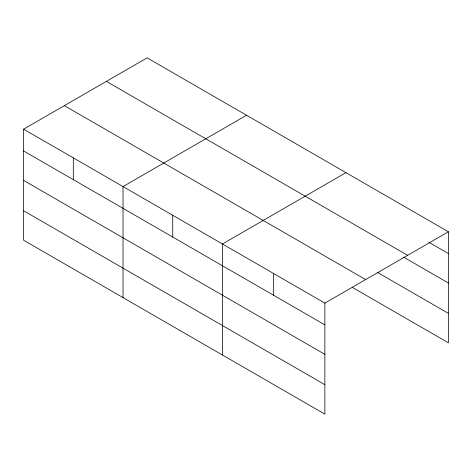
<?xml version="1.0" encoding="UTF-8"?>
<svg xmlns="http://www.w3.org/2000/svg" width="472" height="472" viewBox="0 0 472 472"><rect width="100%" height="100%" fill="white"/><g stroke="black" fill="none" stroke-linecap="round" stroke-linejoin="round"><path stroke-width="0.71" d="M324.872 354.336L324.872 303.113L23.6 129.18L23.6 240.207L324.872 414.139L324.872 354.336L23.6 180.398M352.289 287.336L448.4 342.819L448.4 231.793L147.128 57.861L23.6 129.18M246.549 115.256L123.021 186.576L123.021 297.602M345.97 172.658L222.436 243.977L222.436 355.003M324.872 303.113L448.4 231.793M428.8 242.242L448.4 253.558M106.365 81.396L407.637 255.328M403.507 257.092L448.4 283.011M377.582 272.48L448.4 313.367M64.363 105.645L365.635 279.577M23.6 150.94L324.872 324.878M23.6 210.748L324.872 384.686M273.654 273.548L273.654 295.307M172.728 215.279L172.728 237.038M73.307 157.878L73.307 179.637"/></g></svg>
